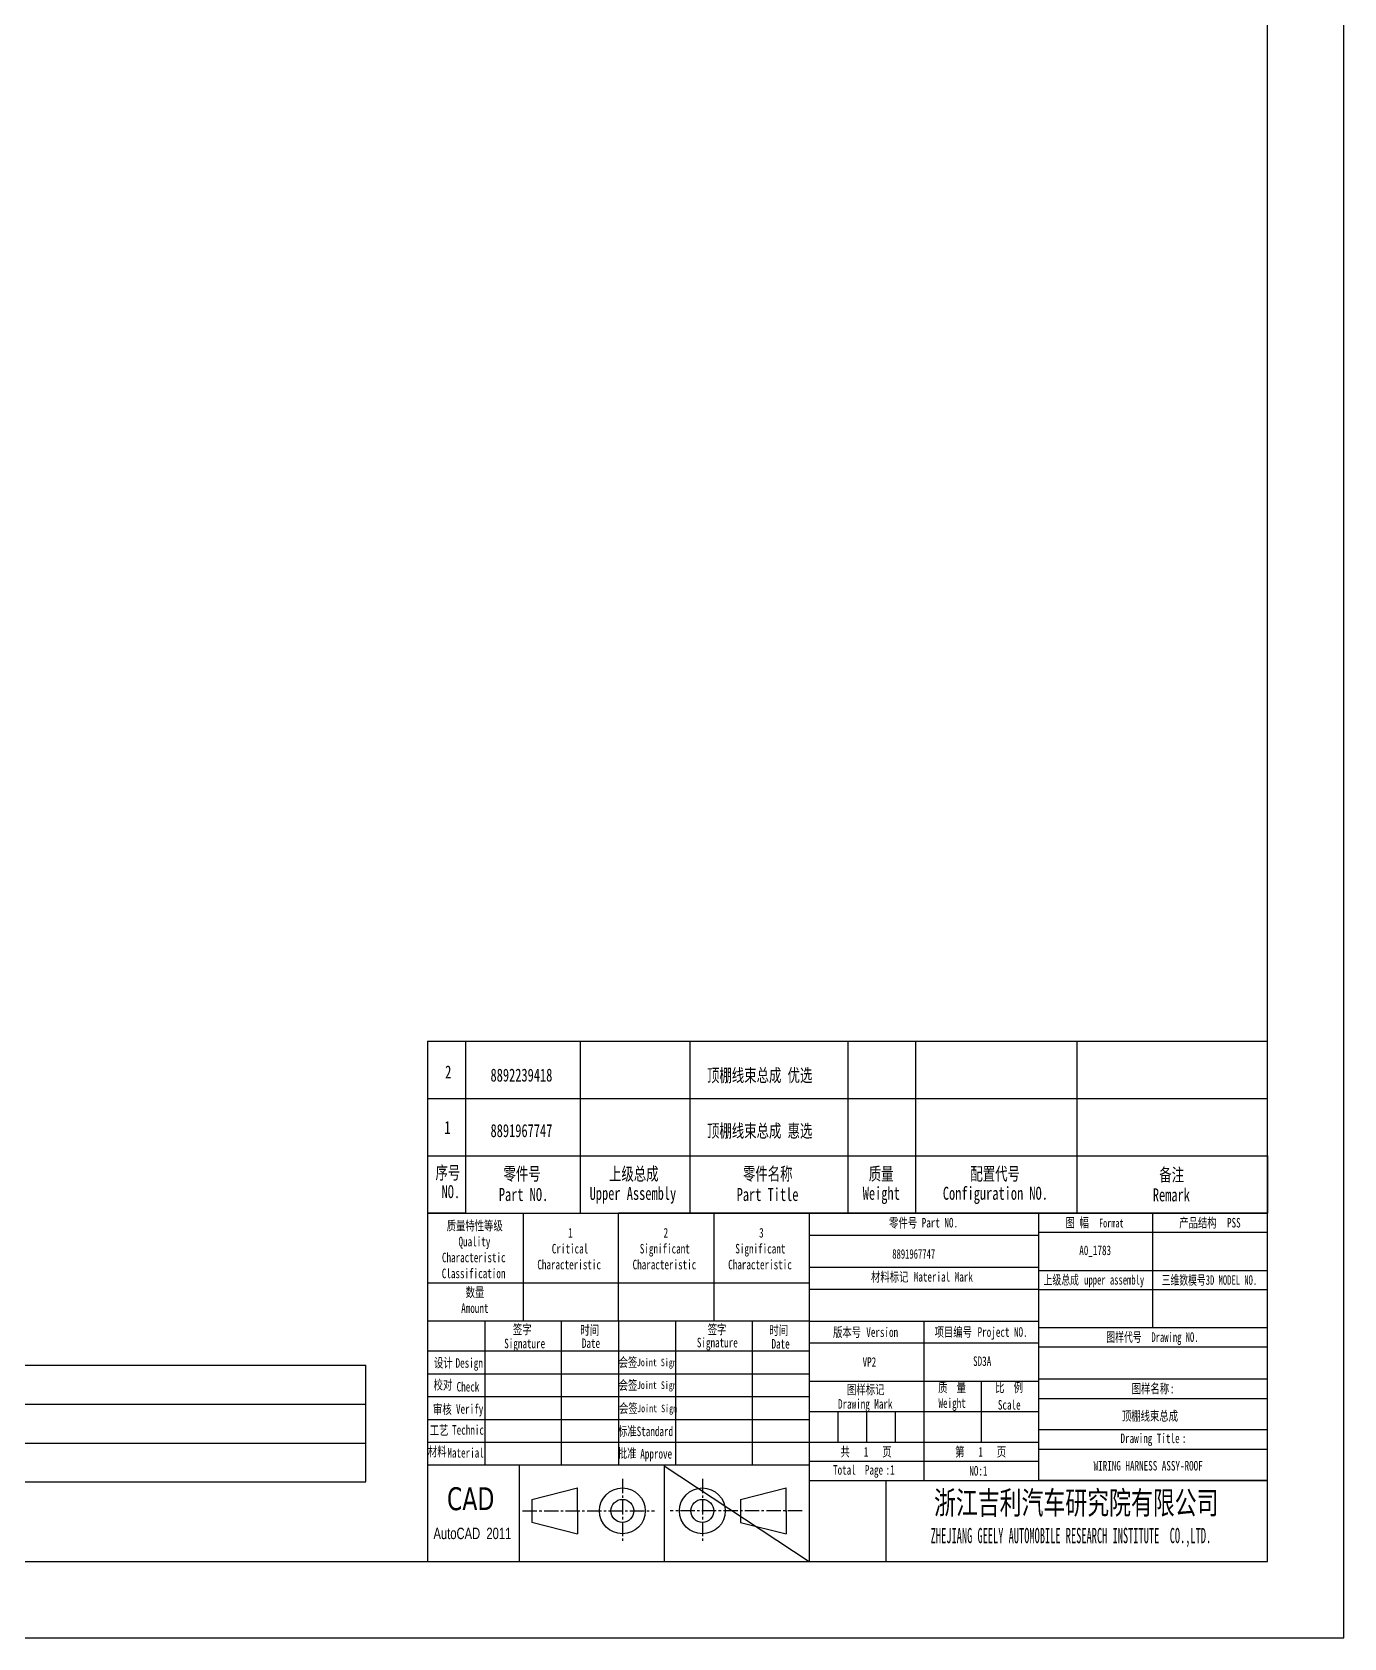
# Model space of a CAD drawing. Header units: inches. Extents: x 47316 to 59086, y 3141 to 11743.
# Drawn here: x 51687.4 to 52030.9, y 6869.2 to 7289.7 of the extents above; entities that cross this region are included whole.
import ezdxf

# ---------------------------------------------------------------- set-up
doc = ezdxf.new("R2010")
doc.units = ezdxf.units.IN
doc.header["$MEASUREMENT"] = 0
doc.linetypes.add('CENTER2', pattern=[1.125, 0.75, -0.125, 0.125, -0.125])
doc.styles.add('MtX_@FangSong_GB2312', font='')
doc.styles.add('MtX_Arial_1', font='')
doc.styles.add('MtX_FangSong_GB2312_1', font='')
doc.styles.add('MtX_KaiTi_GB2312', font='')
doc.styles.add('MtX_SimSun', font='')
doc.styles.add('MtX_SimSun_1', font='')
doc.styles.add('MtX_Verdana', font='')
doc.styles.get("Standard").update_dxf_attribs({"font": ''})
doc.styles.get('MtX_@FangSong_GB2312').set_extended_font_data('@FangSong_GB2312')
doc.styles.get('MtX_Arial_1').set_extended_font_data('Arial')
doc.styles.get('MtX_FangSong_GB2312_1').set_extended_font_data('FangSong_GB2312', bold=True)
doc.styles.get('MtX_KaiTi_GB2312').set_extended_font_data('KaiTi_GB2312')
doc.styles.get('MtX_SimSun').set_extended_font_data('SimSun')
doc.styles.get('MtX_SimSun_1').set_extended_font_data('SimSun')
doc.styles.get('MtX_Verdana').set_extended_font_data('Verdana')
doc.styles.get('Standard').set_extended_font_data('SimSun')

msp = doc.modelspace()

# ---------------------------------------------------------------- linework, layer by layer
at = {"color": 0, "lineweight": -3}
for p, q in [((52030.93, 6869.2), (52030.93, 7710.2)), ((52010.93, 6889.2), (52010.93, 7690.2)), ((51790.93, 7025.45), (52010.99, 7025.45)), ((51790.93, 7025.45), (51790.93, 6980.45)), ((51800.93, 7025.45), (51800.93, 6980.45)), ((51830.93, 7025.45), (51830.93, 6980.45)), ((51859.64, 7025.45), (51859.64, 6980.45)), ((51901.05, 7025.45), (51901.05, 6980.45)), ((51918.77, 7025.45), (51918.77, 6980.45)), ((51960.99, 7025.45), (51960.99, 6980.45)), ((51790.93, 7010.45), (52010.99, 7010.45)), ((51790.93, 6995.45), (52010.99, 6995.45)), ((52010.93, 6980.45), (52010.93, 6995.45)), ((52010.99, 6980.45), (52010.99, 6995.45)), ((51790.93, 6980.45), (51950.87, 6980.45)), ((51800.93, 6980.45), (51790.93, 6980.45)), ((51790.93, 6980.45), (51790.93, 6889.2)), ((51790.93, 6980.45), (51790.93, 6953.97)), ((51790.93, 6980.45), (51800.93, 6980.45)), ((51790.93, 6980.45), (52010.99, 6980.45)), ((51790.99, 6980.45), (51950.93, 6980.45)), ((51800.99, 6980.45), (51790.99, 6980.45)), ((51790.99, 6980.45), (51800.99, 6980.45)), ((51800.93, 6980.45), (51810.93, 6980.45)), ((51800.99, 6980.45), (51810.99, 6980.45)), ((51815.96, 6980.45), (51815.96, 6952.12)), ((51840.86, 6980.45), (51840.86, 6952.12)), ((52010.99, 6980.45), (51840.99, 6980.45)), ((51846.93, 6980.45), (51861.93, 6980.45)), ((51846.99, 6980.45), (51861.99, 6980.45)), ((51865.9, 6980.45), (51865.9, 6952.12)), ((51890.93, 6980.45), (51890.93, 6889.2)), ((51890.93, 6980.45), (51890.93, 6975.45)), ((51890.93, 6980.45), (51950.93, 6980.45)), ((51890.99, 6980.45), (51950.99, 6980.45)), ((51950.87, 6980.45), (52010.93, 6980.45)), ((51950.93, 6980.45), (51950.93, 6910.45)), ((51950.93, 6980.45), (52010.99, 6980.45)), ((51980.9, 6950.45), (51980.9, 6980.45)), ((51890.93, 6974.62), (51950.93, 6974.62)), ((51950.87, 6975.45), (52010.93, 6975.45)), ((51890.93, 6966.29), (51950.87, 6966.29)), ((51950.87, 6965.45), (52010.93, 6965.45)), ((51890.93, 6962.12), (51790.93, 6962.12)), ((51790.93, 6960.45), (51790.93, 6955.45)), ((51950.87, 6960.45), (51890.93, 6960.45)), ((51950.87, 6960.45), (52010.93, 6960.45)), ((51790.93, 6953.97), (51790.93, 6952.04)), ((51890.93, 6952.12), (51790.93, 6952.12)), ((51805.93, 6952.12), (51805.93, 6914.49)), ((51825.93, 6952.12), (51825.93, 6914.49)), ((51840.93, 6952.12), (51840.93, 6914.49)), ((51875.93, 6952.12), (51855.93, 6952.12)), ((51855.93, 6952.12), (51855.93, 6914.49)), ((51875.93, 6952.12), (51875.93, 6914.49)), ((51890.93, 6952.12), (51950.93, 6952.12)), ((51920.93, 6952.12), (51920.93, 6910.45)), ((51950.87, 6950.45), (52010.93, 6950.45)), ((51790.93, 6944.34), (51890.93, 6944.34)), ((51890.93, 6946.45), (51950.93, 6946.45)), ((51950.87, 6945.45), (52010.93, 6945.45)), ((51198.34, 6940.62), (51774.76, 6940.62)), ((51774.76, 6910.04), (51774.76, 6940.62)), ((51790.93, 6938.37), (51890.93, 6938.37)), ((51890.93, 6936.45), (51950.93, 6936.45)), ((51935.93, 6936.45), (51935.93, 6920.45)), ((51950.87, 6937.01), (52010.93, 6937.01)), ((51198.34, 6930.42), (51774.76, 6930.42)), ((51790.93, 6932.4), (51855.93, 6932.4)), ((51855.93, 6932.4), (51890.93, 6932.4)), ((51950.87, 6931.93), (52010.93, 6931.93)), ((51790.93, 6926.43), (51890.93, 6926.43)), ((51890.93, 6928.45), (51920.93, 6928.45)), ((51898.43, 6928.45), (51898.43, 6920.45)), ((51905.93, 6928.45), (51905.93, 6920.45)), ((51913.43, 6928.45), (51913.43, 6920.45)), ((51920.93, 6928.45), (51950.93, 6928.45)), ((51950.87, 6923.73), (52010.93, 6923.73)), ((51198.34, 6920.23), (51774.76, 6920.23)), ((51790.93, 6920.46), (51890.93, 6920.46)), ((51890.93, 6920.45), (51950.93, 6920.45)), ((51950.87, 6918.65), (52010.93, 6918.65)), ((51790.93, 6914.49), (51890.93, 6914.49)), ((51814.93, 6914.29), (51814.93, 6889.2)), ((51852.95, 6914.29), (51852.95, 6889.2)), ((51852.95, 6914.29), (51890.93, 6889.2)), ((51890.93, 6915.45), (51950.93, 6915.45)), ((51198.34, 6910.04), (51774.76, 6910.04)), ((51890.93, 6910.45), (51950.93, 6910.45)), ((51910.93, 6910.45), (51910.93, 6889.2)), ((51950.93, 6910.45), (52010.93, 6910.45)), ((52010.93, 6910.45), (51950.93, 6910.45)), ((51818.23, 6905.47), (51830.23, 6908.47)), ((51818.23, 6905.47), (51818.23, 6899.47)), ((51830.23, 6902.47), (51830.23, 6908.47)), ((51872.91, 6905.46), (51884.91, 6908.46)), ((51872.91, 6905.46), (51872.91, 6899.46)), ((51884.91, 6902.28), (51884.91, 6908.46)), ((51830.23, 6902.47), (51830.23, 6896.47)), ((51841.99, 6902.46), (51841.99, 6902.46)), ((51862.93, 6902.46), (51862.93, 6902.46)), ((51884.91, 6902.46), (51884.91, 6896.46)), ((51818.23, 6899.47), (51830.23, 6896.47)), ((51872.91, 6899.46), (51884.91, 6896.46)), ((50267.93, 6889.2), (52010.93, 6889.2)), ((51791.35, 6889.2), (52010.93, 6889.2)), ((50247.93, 6869.2), (52030.93, 6869.2))]:
    msp.add_line(p, q, dxfattribs=at)
at = {"color": 0, "linetype": 'CENTER2', "lineweight": -3, "ltscale": 5}
for p, q in [((51841.99, 6910.86), (51841.99, 6894.07)), ((51862.93, 6910.86), (51862.93, 6894.07)), ((51815.85, 6902.46), (51850.39, 6902.46)), ((51889.06, 6902.46), (51854.53, 6902.46))]:
    msp.add_line(p, q, dxfattribs=at)
at = {"color": 0, "lineweight": -3}
for centre, radius in [((51841.99, 6902.46), 6), ((51841.99, 6902.46), 3), ((51862.93, 6902.46), 6), ((51862.93, 6902.46), 3)]:
    msp.add_circle(centre, radius, dxfattribs=at)

# ---------------------------------------------------------------- texts
for s, height, style, width, p in [('2', 3.4, 'MtX_SimSun', 0.7, (51795.56, 7015.69)), ('8892239418', 3.4, 'MtX_SimSun', 0.7, (51807.45, 7014.88)), ('顶棚线束总成 优选', 3.4, 'MtX_SimSun', 0.7, (51864.14, 7014.82)), ('1', 3.4, 'MtX_SimSun', 0.7, (51795.35, 7001.15)), ('8891967747', 3.4, 'MtX_SimSun', 0.7, (51807.45, 7000.34)), ('顶棚线束总成 惠选', 3.4, 'MtX_SimSun', 0.7, (51864.14, 7000.28)), ('序号', 3.4, 'MtX_SimSun', 0.7, (51793.04, 6989.32)), ('上级总成', 3.4, 'MtX_SimSun', 0.7, (51838.48, 6989.02)), ('零件名称', 3.4, 'MtX_SimSun', 0.7, (51873.55, 6989.03)), ('质量', 3.4, 'MtX_SimSun', 0.7, (51906.5, 6989.04)), ('零件号', 3.4, 'MtX_SimSun', 0.7, (51810.86, 6989.03)), ('配置代号', 3.4, 'MtX_SimSun', 0.7, (51933.11, 6989.03)), ('备注', 3.4, 'MtX_SimSun', 0.7, (51982.59, 6988.77)), ('NO.', 3.4, 'MtX_SimSun', 0.7, (51794.63, 6984.35)), ('Part NO.', 3.4, 'MtX_SimSun', 0.7, (51809.62, 6983.61)), ('Upper Assembly', 3.4, 'MtX_SimSun', 0.7, (51833.41, 6983.91)), ('Part Title', 3.4, 'MtX_SimSun', 0.7, (51871.9, 6983.61)), ('Weight', 3.4, 'MtX_SimSun', 0.7, (51904.92, 6983.93)), ('Configuration NO.', 3.4, 'MtX_SimSun', 0.7, (51925.9, 6983.93)), ('Remark', 3.4, 'MtX_SimSun', 0.7, (51980.89, 6983.51)), ('质量特性等级', 2.5, 'MtX_SimSun', 0.7, (51795.96, 6975.9)), ('1', 2.5, 'MtX_SimSun', 0.7, (51827.79, 6974.04)), ('2', 2.5, 'MtX_SimSun', 0.7, (51852.77, 6974.04)), ('3', 2.5, 'MtX_SimSun', 0.7, (51877.79, 6974.04)), ('零件号 Part NO.', 2.5, 'MtX_SimSun', 0.7, (51911.82, 6976.67)), ('图 幅', 2.5, 'MtX_SimSun', 0.7, (51958.04, 6976.69)), ('Format', 2.25, 'MtX_SimSun', 0.7, (51966.8, 6976.69)), ('产品结构', 2.5, 'MtX_SimSun', 0.7, (51987.8, 6976.67)), ('PSS', 2.5, 'MtX_SimSun', 0.7, (52000.32, 6976.67)), ('Quality', 2.5, 'MtX_SimSun', 0.7, (51799.07, 6971.73)), ('Critical', 2.5, 'MtX_SimSun', 0.7, (51823.51, 6969.87)), ('Significant', 2.5, 'MtX_SimSun', 0.7, (51846.54, 6969.87)), ('Significant', 2.5, 'MtX_SimSun', 0.7, (51871.57, 6969.87)), ('A0_1783', 2.5, 'MtX_SimSun', 0.7, (51961.63, 6969.45)), ('Characteristic', 2.5, 'MtX_SimSun', 0.7, (51794.73, 6967.57)), ('Characteristic', 2.5, 'MtX_SimSun', 0.7, (51819.71, 6965.71)), ('Characteristic', 2.5, 'MtX_SimSun', 0.7, (51844.66, 6965.71)), ('Characteristic', 2.5, 'MtX_SimSun', 0.7, (51869.69, 6965.71)), ('Classification', 2.5, 'MtX_SimSun', 0.7, (51794.69, 6963.4)), ('材料标记', 2.5, 'MtX_SimSun', 0.7, (51907.09, 6962.5)), (' Material Mark', 2.5, 'MtX_SimSun', 0.7, (51917.1, 6962.5)), ('数量', 2.5, 'MtX_SimSun', 0.7, (51800.93, 6958.47)), ('Amount', 2.5, 'MtX_SimSun', 0.7, (51799.77, 6954.3)), ('签字', 2.5, 'MtX_FangSong_GB2312_1', 0.7, (51813.31, 6948.73)), ('时间', 2.5, 'MtX_FangSong_GB2312_1', 0.7, (51830.97, 6948.55)), ('签字', 2.5, 'MtX_FangSong_GB2312_1', 0.7, (51864.33, 6948.73)), ('时间', 2.5, 'MtX_FangSong_GB2312_1', 0.7, (51880.47, 6948.49)), ('版本号', 2.5, 'MtX_SimSun', 0.7, (51897.15, 6948.01)), ('项目编号 ', 2.5, 'MtX_SimSun', 0.7, (51923.74, 6948.05)), ('Signature', 2.5, 'MtX_SimSun', 0.7, (51811.04, 6945.04)), ('Date', 2.5, 'MtX_SimSun', 0.7, (51831.38, 6945.12)), ('Signature', 2.5, 'MtX_SimSun', 0.7, (51861.49, 6945.28)), ('Date', 2.5, 'MtX_SimSun', 0.7, (51881.03, 6944.96)), (' Version', 2.5, 'MtX_SimSun', 0.7, (51904.66, 6948.01)), ('Project NO.', 2.5, 'MtX_SimSun', 0.7, (51935.01, 6948.05)), ('设计', 2.5, 'MtX_FangSong_GB2312_1', 0.7, (51792.65, 6940.01)), ('Design', 2.5, 'MtX_SimSun', 0.7, (51798.3, 6939.95)), ('会签', 2.5, 'MtX_SimSun', 0.7, (51841, 6940.12)), ('VP2', 2.5, 'MtX_SimSun', 0.7, (51904.88, 6940.2)), ('SD3A', 2.5, 'MtX_SimSun', 0.7, (51933.82, 6940.41)), ('Joint Sign', 2, 'MtX_SimSun', 0.7, (51845.77, 6940.34)), ('校对', 2.5, 'MtX_FangSong_GB2312_1', 0.7, (51792.54, 6934.23)), ('Check', 2.5, 'MtX_SimSun', 0.7, (51798.57, 6933.72)), ('会签', 2.5, 'MtX_SimSun', 0.7, (51841, 6934.15)), ('Joint Sign', 2, 'MtX_SimSun', 0.7, (51845.77, 6934.37)), ('图样标记', 2.5, 'MtX_SimSun', 0.7, (51900.81, 6932.99)), ('质  量', 2.5, 'MtX_SimSun', 0.7, (51924.67, 6933.52)), ('比  例', 2.5, 'MtX_SimSun', 0.7, (51939.59, 6933.54)), ('图样名称', 2.5, 'MtX_SimSun', 0.7, (51975.35, 6933.23)), (':', 2.5, 'MtX_SimSun_1', 0.7, (51985.36, 6933.23)), ('审核', 2.5, 'MtX_FangSong_GB2312_1', 0.7, (51792.39, 6927.83)), ('Verify', 2.5, 'MtX_SimSun', 0.7, (51798.41, 6927.9)), ('会签', 2.5, 'MtX_SimSun', 0.7, (51841.08, 6928.07)), ('Joint Sign', 2, 'MtX_SimSun', 0.7, (51845.84, 6928.29)), ('Drawing Mark', 2.5, 'MtX_SimSun', 0.7, (51898.44, 6929.22)), ('Weight', 2.5, 'MtX_SimSun', 0.7, (51924.76, 6929.44)), ('Scale', 2.5, 'MtX_SimSun', 0.7, (51940.32, 6928.98)), ('工艺', 2.5, 'MtX_SimSun', 0.7, (51791.53, 6922.34)), ('Technic', 2.5, 'MtX_SimSun', 0.7, (51797.39, 6922.41)), ('标准', 2.5, 'MtX_SimSun', 0.7, (51840.82, 6922.11)), ('Standard', 2.5, 'MtX_SimSun', 0.7, (51845.73, 6922.04)), ('Drawing Title', 2.5, 'MtX_SimSun', 0.7, (51972.43, 6920.22)), (':', 2.5, 'MtX_Verdana', 0.7, (51988.7, 6920.22)), ('材料', 2.5, 'MtX_SimSun', 0.7, (51791.05, 6916.75)), ('Material', 2.5, 'MtX_SimSun', 0.7, (51796.16, 6916.42)), ('批准', 2.5, 'MtX_FangSong_GB2312_1', 0.7, (51840.77, 6916.32)), ('Approve', 2.5, 'MtX_SimSun', 0.7, (51846.67, 6916.16)), ('共\u3000 1 \u3000页', 2.5, 'MtX_SimSun', 0.7, (51899.11, 6916.69)), ('第\u3000 1 \u3000页', 2.5, 'MtX_SimSun', 0.7, (51929.11, 6916.67)), ('Total  Page', 2.5, 'MtX_SimSun', 0.7, (51897.15, 6911.94)), (':1', 2.5, 'MtX_@FangSong_GB2312', 0.7, (51910.92, 6911.94)), ('NO:1', 2.5, 'MtX_SimSun', 0.7, (51932.83, 6911.7)), ('CAD', 6, 'MtX_Verdana', 0.7, (51796.05, 6902.65)), ('浙江吉利汽车研究院有限公司', 6, 'MtX_KaiTi_GB2312', 0.7, (51923.61, 6901.59)), ('AutoCAD  2011', 3, 'MtX_Arial_1', 0.7, (51792.51, 6895.06)), ('ZHEJIANG GEELY AUTOMOBILE RESEARCH INSTITUTE  CO.,LTD.', 4, 'MtX_SimSun', 0.5, (51922.72, 6894))]:
    msp.add_text(s, height=height, dxfattribs=dict(at, style=style, width=width)).set_placement(p)
for s, width, p in [('8891967747', 0.66, (51912.66, 6968.5)), ('顶棚线束总成', 0.7, (51972.8, 6926.08)), ('WIRING HARNESS ASSY-ROOF', 0.7, (51965.39, 6913.03))]:
    msp.add_text(s, height=2.5, dxfattribs=dict(at, width=width)).set_placement(p)
at = {"color": 7, "lineweight": -3, "style": 'MtX_SimSun', "width": 0.66}
for s, p in [('上级总成', (51952.3, 6961.72)), ('upper assembly', (51962.92, 6961.72)), ('三维数模号3D MODEL NO.', (51983.2, 6961.66)), ('图样代号', (51968.72, 6946.72)), ('Drawing NO.', (51980.52, 6946.72))]:
    msp.add_text(s, height=2.5, dxfattribs=at).set_placement(p)

doc.saveas('drawing.dxf')
